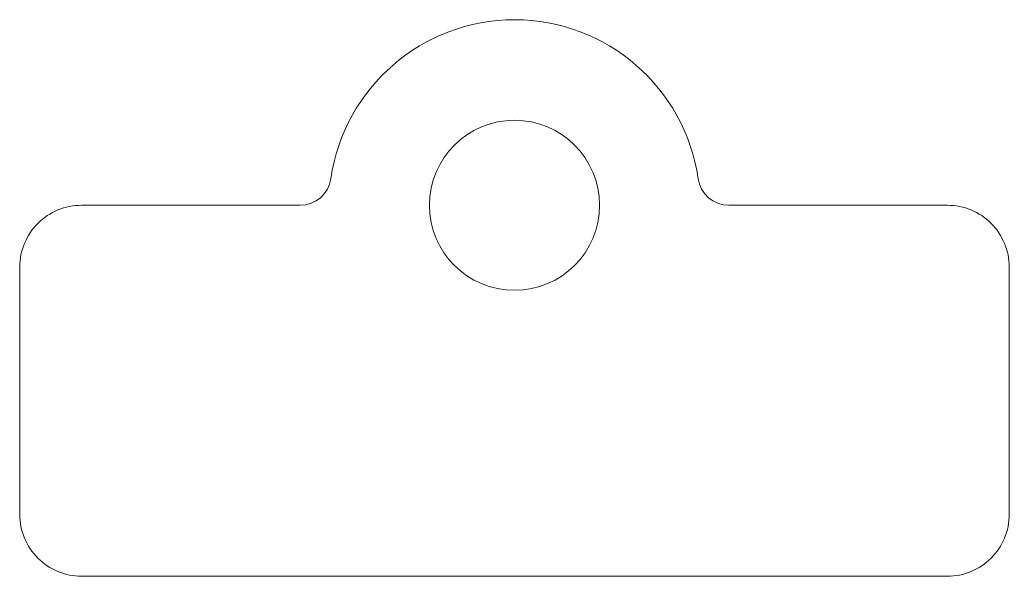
# Model space of a CAD drawing. Header units: inches. Extents: x 38 to 40, y 30 to 31.13.
import ezdxf

# ---------------------------------------------------------------- set-up
doc = ezdxf.new("R2010")
doc.units = ezdxf.units.IN
doc.header["$MEASUREMENT"] = 0
doc.layers.add('Hole', color=3, linetype='Continuous', lineweight=0, true_color=0x00ff00)
doc.layers.add('Outside cut1', color=5, linetype='Continuous', lineweight=0, true_color=0x0000ff)

msp = doc.modelspace()

# ---------------------------------------------------------------- linework, layer by layer
at = {"layer": 'Hole'}
msp.add_circle((39, 30.75), 0.1719, dxfattribs=at)
at = {"layer": 'Outside cut1', "flags": 128}
for points in [[(39.3712, 30.8036, 0.866025), (38.6288, 30.8036)], [(38.567, 30.75), (38.125, 30.75, 0.414214), (38, 30.625), (38, 30.125, 0.414214), (38.125, 30), (39.875, 30, 0.414214), (40, 30.125), (40, 30.625, 0.414214), (39.875, 30.75), (39.433, 30.75)]]:
    msp.add_lwpolyline(points, format="xyb", dxfattribs=at)
at = {"layer": 'Outside cut1'}
for centre, start, end in [((38.567, 30.8125), 270, 351.7868), ((39.433, 30.8125), 188.2132, 270)]:
    msp.add_arc(centre, 0.0625, start, end, dxfattribs=at)

doc.saveas('drawing.dxf')
